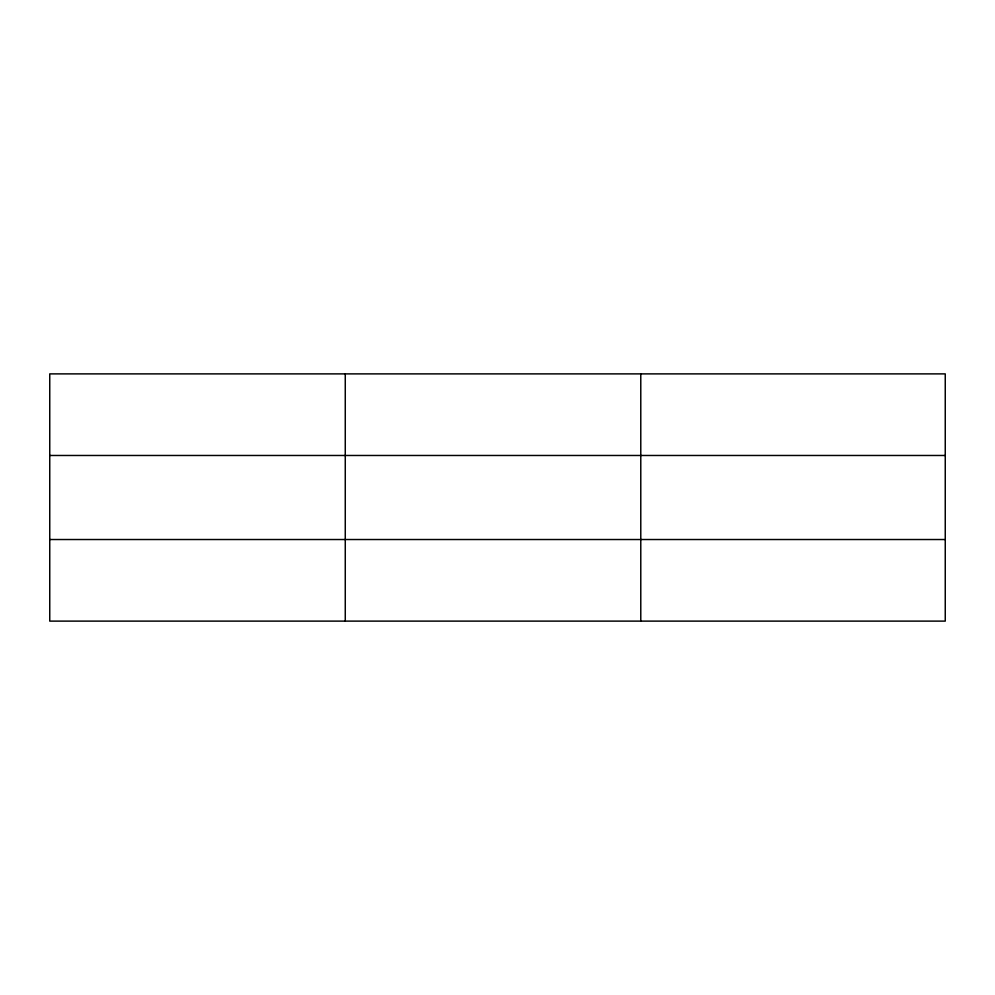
<?xml version="1.0" encoding="UTF-8"?>
<svg xmlns="http://www.w3.org/2000/svg" width="995" height="995" viewBox="0 0 995 995"><rect width="100%" height="100%" fill="white"/><g stroke="black" fill="none" stroke-linecap="round" stroke-linejoin="round"><path stroke-width="1.49" d="M345.265 621.116L345.265 373.884M640.78 621.116L640.78 373.884M945.25 539.526L945.25 621.116L49.75 621.116L49.75 373.884L945.25 373.884L945.25 539.526L49.75 539.526M49.75 455.474L945.25 455.474"/></g></svg>
